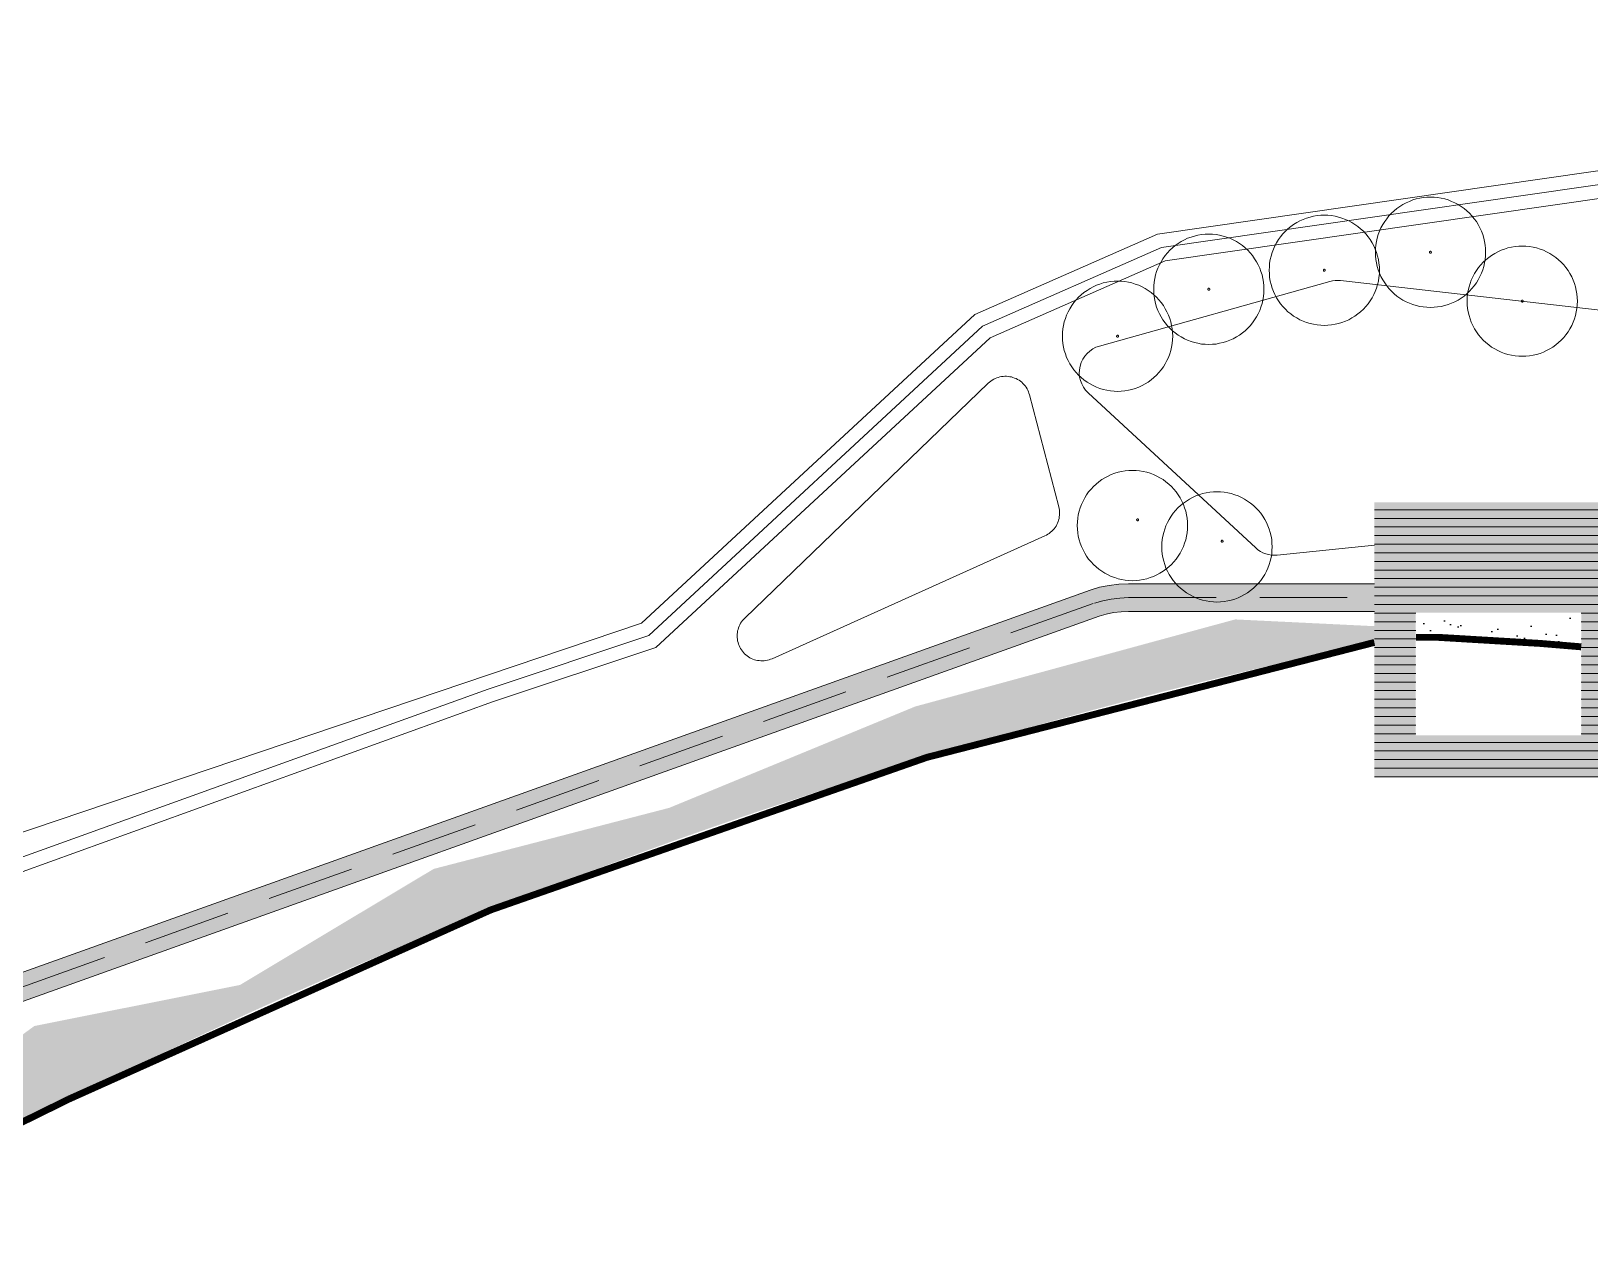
# Model space of a CAD drawing. Header units: inches. Extents: x 501854 to 503583, y 4345579 to 4347155.
# Drawn here: x 502193.4 to 502306.5, y 4346390.6 to 4346478.2 of the extents above; entities that cross this region are included whole.
import ezdxf

# ---------------------------------------------------------------- set-up
doc = ezdxf.new("R2010")
doc.units = ezdxf.units.IN
doc.header["$MEASUREMENT"] = 0
doc.linetypes.add('HIDDEN', pattern=[9.525, 6.35, -3.175])
for name, color, linetype, lineweight in [('cp_alberi_linea', 252, 'Continuous', 9), ('cp_canne_tratteggio', 16, 'Continuous', 0), ('cp_limite laguna_linea', 124, 'Continuous', 13), ('cp_piattaforme_tratteggio', 16, 'Continuous', 0), ('cp_pozzette_linee', 142, 'Continuous', 5), ('cp_profilo passerella_linea', 14, 'Continuous', 13), ('cp_recinzioni leggere_linea', 132, 'Continuous', 9), ('cp_retino nav', 124, 'Continuous', 13), ('cp_simboli_linea', 21, 'Continuous', 5), ('cp_vegetazione_linee', 34, 'Continuous', 5)]:
    doc.layers.add(name, color=color, linetype=linetype, lineweight=lineweight)
doc.layers.add('cp_retino_passerella', color=12, linetype='Continuous')
pattern_1 = [(64.2604, (502743.642, 4346446.89), (-1.385729, 2.538138), [0, -2.28, 0, -2.55, 0, -2.4375]), (34.2604, (502743.642, 4346446.89), (0.464291, 4.97512), [0, -1.23, 0, -2.055, 0, -0.7875]), (354.2604, (502741.9946, 4346446.0592), (4.167091, 2.1108425), [0, -0.75, 0, -2.7, 0, -3.525]), (344.2604, (502741.9946, 4346446.059), (3.433469, 3.205822), [0, -0.375, 0, -1.77, 0, -2.025])]

msp = doc.modelspace()

# ---------------------------------------------------------------- hatches: boundary and pattern name
at = {"layer": 'cp_canne_tratteggio', "lineweight": 25}
h = msp.add_hatch(dxfattribs=at)
h.set_pattern_fill('AR-SAND', color=256, scale=1.5, angle=25)
h.set_pattern_definition(pattern_1)
h.paths.add_polyline_path([(501986.28, 4346399.1), (501992.93, 4346401.66, -0.087858), (502078.71, 4346410), (502055.18, 4346414.13), (502047.07, 4346414.13), (502025.65, 4346411.82), (502013.49, 4346410.95), (502005.1, 4346407.91), (501993.38, 4346406.18), (501985.56, 4346402.56), (501978.79, 4346403.35), (501975.8, 4346402.31), (501965.99, 4346398.9), (501964.51, 4346399.97), (501961.04, 4346399.38), (501962.48, 4346390.56), (501963.84, 4346390.74), (501967.87, 4346392.12), (501971.25, 4346393.39), (501974.53, 4346394.66), (501979.4, 4346396.56)])
h.paths.add_polyline_path([(502122.32, 4346406.6), (502113.82, 4346407.33), (502102.83, 4346410.69), (502094.78, 4346410.25), (502093.48, 4346408.39, -0.035951), (502128.19, 4346400.98, 0.258775), (502196.16, 4346400.78, -0.063887), (502290.86, 4346433.9), (502290.86, 4346435.08), (502280.76, 4346435.57), (502257.54, 4346429.25), (502239.7, 4346421.9), (502222.61, 4346417.47), (502208.55, 4346409.05), (502193.63, 4346406.07), (502190.35, 4346403.68), (502187.36, 4346401), (502176.02, 4346397.13), (502167.37, 4346396.68), (502159.46, 4346394.89), (502138.87, 4346399.28), (502134.92, 4346402.79)])
h.paths.add_polyline_path([(502082.18, 4346412.01), (502078.71, 4346410, -0.015034), (502093.48, 4346408.39)])
h.paths.add_polyline_path([(502353.44, 4346437.8), (502354.24, 4346437.9), (502354.96, 4346438.07), (502355.55, 4346438.3), (502356.56, 4346438.72), (502358.09, 4346439.32), (502361.45, 4346440.82), (502363.48, 4346441.01), (502364.46, 4346441.12), (502365.37, 4346441.35), (502367.42, 4346442.09), (502371.1, 4346442.11), (502371.63, 4346442.18), (502372.49, 4346442.44), (502374.3, 4346443.29), (502376.26, 4346443.76), (502378.31, 4346444.09), (502380.58, 4346444.45), (502380.67, 4346444.47), (502380.76, 4346444.5), (502383.67, 4346445.52), (502386.4, 4346446.7), (502394.49, 4346449.87), (502399.1, 4346451.62), (502406.16, 4346454.08), (502409.81, 4346455.27), (502413.54, 4346456.46), (502419.21, 4346458.22), (502423.49, 4346459.32), (502428.52, 4346459.42), (502430.84, 4346458.9), (502430.91, 4346458.89), (502430.99, 4346458.88), (502431.07, 4346458.88), (502431.15, 4346458.88), (502433.06, 4346459.07), (502434.57, 4346459.23), (502436.71, 4346459.15), (502440.61, 4346458.85), (502442.91, 4346458.28), (502445.46, 4346456.33), (502446.31, 4346455.58), (502447.98, 4346454.32), (502448.7, 4346453.85), (502450.59, 4346452.86), (502452.56, 4346450.76), (502453.24, 4346450.47), (502454.62, 4346450.31), (502456.63, 4346450.58), (502458.76, 4346451.03), (502461.39, 4346450.9), (502463.78, 4346450.82), (502465.98, 4346450.82), (502468.14, 4346450.74), (502472.74, 4346450.98), (502476.48, 4346451.05), (502480.67, 4346450.87), (502484.12, 4346450.11), (502484.59, 4346449.6), (502485.88, 4346449.21), (502487.58, 4346449.21), (502487.95, 4346450.25), (502482.42, 4346452.23), (502477.96, 4346453.84), (502471.71, 4346453.78), (502467.87, 4346453.9), (502462.23, 4346454.08), (502449.3, 4346457.71), (502448.04, 4346460.08), (502444.59, 4346462.58), (502438.48, 4346461.96), (502425.33, 4346461.64), (502408.57, 4346456.48), (502391.65, 4346451.16), (502384.45, 4346450.38), (502375.52, 4346446.94), (502356.38, 4346443.5), (502353.16, 4346441.46), (502348.98, 4346439.32), (502335.75, 4346437.86), (502321.54, 4346434.46), (502311.99, 4346435.12), (502308.87, 4346435.11), (502308.87, 4346433.46), (502311.87, 4346433.28), (502313.11, 4346433.17), (502317.26, 4346432.96), (502320.02, 4346432.81), (502320.09, 4346432.81), (502320.17, 4346432.81), (502320.18, 4346432.81), (502323.4, 4346433.77), (502326.92, 4346434.23), (502330.28, 4346434.16), (502330.79, 4346434.22), (502333.19, 4346434.96), (502334.98, 4346434.82), (502336.09, 4346434.85), (502337.68, 4346434.85), (502339.82, 4346435.01), (502342.6, 4346435.62), (502344.93, 4346435.85), (502347.96, 4346436.56), (502349.73, 4346437.28), (502351.93, 4346437.69)])
h.paths.add_polyline_path([(502768.19, 4346429.64), (502763.49, 4346428.05), (502757.44, 4346427.84), (502754.98, 4346427.75), (502747.2, 4346428.99), (502747.24, 4346427.58), (502750.56, 4346426.5), (502752.87, 4346426.18), (502755.64, 4346426.1), (502757.71, 4346426.26), (502759.61, 4346426.58), (502761.91, 4346426.98), (502764.06, 4346426.98), (502766.36, 4346427.06), (502768.26, 4346427.33)])
h = msp.add_hatch(dxfattribs=at)
h.set_pattern_fill('AR-SAND', color=256, scale=1.5, angle=25)
h.set_pattern_definition(pattern_1)
h.paths.add_polyline_path([(502305.87, 4346435.65), (502305.87, 4346436.06), (502293.86, 4346436.06), (502293.86, 4346435.65), (502293.86, 4346435.15), (502293.86, 4346434.65), (502293.86, 4346434.27), (502295.48, 4346434.27), (502302.87, 4346433.83), (502305.87, 4346433.58), (502305.87, 4346434.15), (502305.87, 4346434.65), (502305.87, 4346435.15)])
at = {"layer": 'cp_piattaforme_tratteggio'}
h = msp.add_hatch(dxfattribs=at)
h.set_pattern_fill('ANSI31', color=256, scale=5, angle=-225)
h.set_pattern_definition([(180, (502290.8593, 4346424.15106), (3e-16, -0.625), [])])
h.paths.add_polyline_path([(502294.58, 4346443.65), (502297.23, 4346444.06), (502290.86, 4346444.06), (502290.86, 4346443.65), (502290.86, 4346443.07)], flags=17)
h.paths.add_polyline_path([(502308.87, 4346444.06), (502297.23, 4346444.06), (502294.58, 4346443.65), (502290.86, 4346443.07), (502290.86, 4346437.15), (502308.87, 4346437.15)])
h.paths.add_polyline_path([(502308.87, 4346437.15), (502290.86, 4346437.15), (502290.86, 4346436.15), (502290.86, 4346436.15), (502290.86, 4346436.15), (502290.86, 4346424.15), (502308.87, 4346424.15)])
h.paths.add_polyline_path([(502293.86, 4346427.15), (502293.86, 4346427.65), (502293.86, 4346428.15), (502293.86, 4346428.65), (502293.86, 4346429.15), (502293.86, 4346429.65), (502293.86, 4346430.15), (502293.86, 4346430.65), (502293.86, 4346431.15), (502293.86, 4346431.65), (502293.86, 4346434.65), (502293.86, 4346435.15), (502293.86, 4346435.65), (502293.86, 4346436.06), (502305.87, 4346436.06), (502305.87, 4346435.65), (502305.87, 4346435.15), (502305.87, 4346434.65), (502305.87, 4346434.15), (502305.87, 4346427.15)], flags=16)
at = {"layer": 'cp_retino nav'}
h = msp.add_hatch(color=256, dxfattribs=at)
h.dxf.hatch_style = 1
h.paths.add_polyline_path([(502290.86, 4346444.06), (502290.86, 4346443.65), (502290.86, 4346436.15), (502290.86, 4346436.15), (502290.86, 4346436.15), (502290.86, 4346424.15), (502308.87, 4346424.15), (502308.87, 4346444.06)])
h.paths.add_polyline_path([(502305.87, 4346436.06), (502305.87, 4346435.65), (502305.87, 4346435.15), (502305.87, 4346434.65), (502305.87, 4346434.15), (502305.87, 4346427.15), (502293.86, 4346427.15), (502293.86, 4346427.65), (502293.86, 4346428.15), (502293.86, 4346428.65), (502293.86, 4346429.15), (502293.86, 4346429.65), (502293.86, 4346430.15), (502293.86, 4346430.65), (502293.86, 4346431.15), (502293.86, 4346431.65), (502293.86, 4346434.65), (502293.86, 4346435.15), (502293.86, 4346435.65), (502293.86, 4346436.06)], flags=16)
at = {"layer": 'cp_retino_passerella'}
h = msp.add_hatch(color=256, dxfattribs=at)
h.dxf.hatch_style = 1
h.paths.add_polyline_path([(502164.7, 4346399.4), (502165.22, 4346399.44), (502165.74, 4346399.49), (502166.26, 4346399.54), (502166.79, 4346399.6), (502167.31, 4346399.67), (502167.83, 4346399.74), (502168.35, 4346399.82), (502168.86, 4346399.91), (502169.38, 4346400), (502169.9, 4346400.1), (502170.41, 4346400.21), (502170.92, 4346400.32), (502171.43, 4346400.44), (502171.94, 4346400.57), (502172.45, 4346400.71), (502172.96, 4346400.85), (502173.46, 4346400.99), (502173.96, 4346401.15), (502174.46, 4346401.31), (502174.96, 4346401.48), (502175.46, 4346401.65), (502270.88, 4346435.81), (502271.4, 4346435.96), (502271.94, 4346436.06), (502272.48, 4346436.13), (502273.02, 4346436.15), (502290.86, 4346436.15), (502290.86, 4346438.15), (502273.02, 4346438.15), (502272.31, 4346438.12), (502271.61, 4346438.04), (502270.91, 4346437.9), (502270.23, 4346437.7), (502188.25, 4346408.35), (502187.62, 4346408.16), (502187, 4346407.97), (502186.37, 4346407.78), (502185.74, 4346407.6), (502185.11, 4346407.42), (502184.48, 4346407.25), (502183.85, 4346407.08), (502183.22, 4346406.92), (502182.58, 4346406.76), (502181.95, 4346406.6), (502181.31, 4346406.45), (502180.67, 4346406.31), (502180.04, 4346406.17), (502179.4, 4346406.03), (502178.76, 4346405.9), (502178.11, 4346405.78), (502177.47, 4346405.65), (502176.83, 4346405.54), (502176.18, 4346405.42), (502175.54, 4346405.32), (502174.89, 4346405.21), (502174.25, 4346405.12), (502173.6, 4346405.02), (502172.95, 4346404.93), (502172.3, 4346404.85), (502171.65, 4346404.77), (502171, 4346404.7), (502170.35, 4346404.63), (502169.7, 4346404.56), (502169.05, 4346404.5), (502168.4, 4346404.45), (502167.75, 4346404.4), (502167.1, 4346404.35), (502166.44, 4346404.31), (502165.79, 4346404.27), (502165.14, 4346404.24), (502164.48, 4346404.21), (502163.83, 4346404.19), (502163.18, 4346404.17), (502162.52, 4346404.16), (502161.87, 4346404.15), (502161.21, 4346404.15), (502160.56, 4346404.15), (502159.91, 4346404.16), (502159.25, 4346404.17), (502158.6, 4346404.19), (502157.94, 4346404.21), (502157.29, 4346404.23), (502156.64, 4346404.26), (502155.98, 4346404.3), (502155.33, 4346404.34), (502154.68, 4346404.38), (502154.03, 4346404.43), (502153.38, 4346404.49), (502152.72, 4346404.55), (502152.07, 4346404.61), (502151.42, 4346404.68), (502150.77, 4346404.75), (502150.12, 4346404.83), (502149.48, 4346404.91), (502148.83, 4346405), (502148.18, 4346405.09), (502147.53, 4346405.19), (502146.89, 4346405.29), (502146.24, 4346405.4), (502145.6, 4346405.51), (502144.95, 4346405.62), (502144.31, 4346405.74), (502143.67, 4346405.87), (502143.03, 4346406), (502142.39, 4346406.13), (502141.75, 4346406.27), (502141.11, 4346406.42), (502140.47, 4346406.56), (502139.84, 4346406.72), (502139.2, 4346406.87), (502138.57, 4346407.04), (502137.94, 4346407.2), (502137.31, 4346407.38), (502136.68, 4346407.55), (502111.56, 4346415.67), (502110.73, 4346415.93), (502109.89, 4346416.13), (502109.04, 4346416.27), (502108.17, 4346416.35), (502107.31, 4346416.38), (502038.62, 4346420.18), (502037.53, 4346420.18), (502036.45, 4346420.07), (501959.71, 4346407.45), (501960.03, 4346405.48), (502036.34, 4346418.02), (502037.64, 4346418.16), (502038.95, 4346418.16), (502107.26, 4346414.37), (502108.01, 4346414.36), (502108.75, 4346414.29), (502109.49, 4346414.17), (502110.21, 4346414), (502110.92, 4346413.78), (502149.67, 4346401.25), (502150.17, 4346401.09), (502150.67, 4346400.94), (502151.18, 4346400.79), (502151.69, 4346400.66), (502152.19, 4346400.52), (502152.7, 4346400.4), (502153.22, 4346400.28), (502153.73, 4346400.17), (502154.24, 4346400.06), (502154.76, 4346399.97), (502155.28, 4346399.87), (502155.8, 4346399.79), (502156.31, 4346399.71), (502156.83, 4346399.64), (502157.36, 4346399.58), (502157.88, 4346399.52), (502158.4, 4346399.47), (502158.92, 4346399.43), (502159.45, 4346399.39), (502159.97, 4346399.36), (502160.5, 4346399.34), (502161.02, 4346399.32), (502161.55, 4346399.31), (502162.07, 4346399.31), (502162.6, 4346399.32), (502163.12, 4346399.33), (502163.65, 4346399.35), (502164.17, 4346399.37)])

# ---------------------------------------------------------------- linework, layer by layer
at = {"layer": 'cp_alberi_linea'}
for points in [[(502298.93, 4346462.21), (502298.92, 4346462.47), (502298.9, 4346462.73), (502298.86, 4346462.99), (502298.8, 4346463.24), (502298.72, 4346463.49), (502298.63, 4346463.74), (502298.52, 4346463.98), (502298.4, 4346464.21), (502298.26, 4346464.43), (502298.11, 4346464.64), (502297.94, 4346464.85), (502297.76, 4346465.04), (502297.57, 4346465.22), (502297.37, 4346465.38), (502297.15, 4346465.53), (502296.93, 4346465.67), (502296.7, 4346465.8), (502296.46, 4346465.9), (502296.22, 4346466), (502295.97, 4346466.07), (502295.71, 4346466.13), (502295.45, 4346466.17), (502295.19, 4346466.2), (502294.93, 4346466.21), (502294.67, 4346466.2), (502294.41, 4346466.17), (502294.15, 4346466.13), (502293.9, 4346466.07), (502293.65, 4346466), (502293.4, 4346465.9), (502293.16, 4346465.8), (502292.93, 4346465.67), (502292.71, 4346465.53), (502292.5, 4346465.38), (502292.29, 4346465.22), (502292.1, 4346465.04), (502291.92, 4346464.85), (502291.76, 4346464.64), (502291.61, 4346464.43), (502291.47, 4346464.21), (502291.34, 4346463.98), (502291.24, 4346463.74), (502291.14, 4346463.49), (502291.07, 4346463.24), (502291.01, 4346462.99), (502290.97, 4346462.73), (502290.94, 4346462.47), (502290.93, 4346462.21), (502290.94, 4346461.95), (502290.97, 4346461.69), (502291.01, 4346461.43), (502291.07, 4346461.17), (502291.14, 4346460.92), (502291.24, 4346460.68), (502291.34, 4346460.44), (502291.47, 4346460.21), (502291.61, 4346459.99), (502291.76, 4346459.77), (502291.92, 4346459.57), (502292.1, 4346459.38), (502292.29, 4346459.2), (502292.5, 4346459.03), (502292.71, 4346458.88), (502292.93, 4346458.74), (502293.16, 4346458.62), (502293.4, 4346458.51), (502293.65, 4346458.42), (502293.9, 4346458.34), (502294.15, 4346458.28), (502294.41, 4346458.24), (502294.67, 4346458.22), (502294.93, 4346458.21), (502295.19, 4346458.22), (502295.45, 4346458.24), (502295.71, 4346458.28), (502295.97, 4346458.34), (502296.22, 4346458.42), (502296.46, 4346458.51), (502296.7, 4346458.62), (502296.93, 4346458.74), (502297.15, 4346458.88), (502297.37, 4346459.03), (502297.57, 4346459.2), (502297.76, 4346459.38), (502297.94, 4346459.57), (502298.11, 4346459.77), (502298.26, 4346459.99), (502298.4, 4346460.21), (502298.52, 4346460.44), (502298.63, 4346460.68), (502298.72, 4346460.92), (502298.8, 4346461.17), (502298.86, 4346461.43), (502298.9, 4346461.69), (502298.92, 4346461.95)], [(502291.23, 4346460.9), (502291.22, 4346461.16), (502291.19, 4346461.42), (502291.15, 4346461.68), (502291.09, 4346461.93), (502291.01, 4346462.19), (502290.92, 4346462.43), (502290.81, 4346462.67), (502290.69, 4346462.9), (502290.55, 4346463.12), (502290.4, 4346463.33), (502290.23, 4346463.54), (502290.06, 4346463.73), (502289.86, 4346463.91), (502289.66, 4346464.07), (502289.45, 4346464.23), (502289.23, 4346464.36), (502289, 4346464.49), (502288.76, 4346464.59), (502288.51, 4346464.69), (502288.26, 4346464.76), (502288.01, 4346464.82), (502287.75, 4346464.87), (502287.49, 4346464.89), (502287.23, 4346464.9), (502286.97, 4346464.89), (502286.7, 4346464.87), (502286.45, 4346464.82), (502286.19, 4346464.76), (502285.94, 4346464.69), (502285.7, 4346464.59), (502285.46, 4346464.49), (502285.23, 4346464.36), (502285, 4346464.23), (502284.79, 4346464.07), (502284.59, 4346463.91), (502284.4, 4346463.73), (502284.22, 4346463.54), (502284.05, 4346463.33), (502283.9, 4346463.12), (502283.76, 4346462.9), (502283.64, 4346462.67), (502283.53, 4346462.43), (502283.44, 4346462.19), (502283.36, 4346461.93), (502283.3, 4346461.68), (502283.26, 4346461.42), (502283.24, 4346461.16), (502283.23, 4346460.9), (502283.24, 4346460.64), (502283.26, 4346460.38), (502283.3, 4346460.12), (502283.36, 4346459.86), (502283.44, 4346459.61), (502283.53, 4346459.37), (502283.64, 4346459.13), (502283.76, 4346458.9), (502283.9, 4346458.68), (502284.05, 4346458.46), (502284.22, 4346458.26), (502284.4, 4346458.07), (502284.59, 4346457.89), (502284.79, 4346457.73), (502285, 4346457.57), (502285.23, 4346457.44), (502285.46, 4346457.31), (502285.7, 4346457.2), (502285.94, 4346457.11), (502286.19, 4346457.04), (502286.45, 4346456.98), (502286.7, 4346456.93), (502286.97, 4346456.91), (502287.23, 4346456.9), (502287.49, 4346456.91), (502287.75, 4346456.93), (502288.01, 4346456.98), (502288.26, 4346457.04), (502288.51, 4346457.11), (502288.76, 4346457.2), (502289, 4346457.31), (502289.23, 4346457.44), (502289.45, 4346457.57), (502289.66, 4346457.73), (502289.86, 4346457.89), (502290.06, 4346458.07), (502290.23, 4346458.26), (502290.4, 4346458.46), (502290.55, 4346458.68), (502290.69, 4346458.9), (502290.81, 4346459.13), (502290.92, 4346459.37), (502291.01, 4346459.61), (502291.09, 4346459.86), (502291.15, 4346460.12), (502291.19, 4346460.38), (502291.22, 4346460.64)], [(502282.85, 4346459.52), (502282.84, 4346459.78), (502282.81, 4346460.04), (502282.77, 4346460.3), (502282.71, 4346460.56), (502282.63, 4346460.81), (502282.54, 4346461.05), (502282.43, 4346461.29), (502282.31, 4346461.52), (502282.17, 4346461.74), (502282.02, 4346461.96), (502281.85, 4346462.16), (502281.67, 4346462.35), (502281.48, 4346462.53), (502281.28, 4346462.69), (502281.07, 4346462.85), (502280.85, 4346462.98), (502280.61, 4346463.11), (502280.38, 4346463.22), (502280.13, 4346463.31), (502279.88, 4346463.38), (502279.63, 4346463.44), (502279.37, 4346463.49), (502279.11, 4346463.51), (502278.85, 4346463.52), (502278.58, 4346463.51), (502278.32, 4346463.49), (502278.06, 4346463.44), (502277.81, 4346463.38), (502277.56, 4346463.31), (502277.31, 4346463.22), (502277.08, 4346463.11), (502276.85, 4346462.98), (502276.62, 4346462.85), (502276.41, 4346462.69), (502276.21, 4346462.53), (502276.02, 4346462.35), (502275.84, 4346462.16), (502275.67, 4346461.96), (502275.52, 4346461.74), (502275.38, 4346461.52), (502275.26, 4346461.29), (502275.15, 4346461.05), (502275.06, 4346460.81), (502274.98, 4346460.56), (502274.92, 4346460.3), (502274.88, 4346460.04), (502274.85, 4346459.78), (502274.85, 4346459.52), (502274.85, 4346459.26), (502274.88, 4346459), (502274.92, 4346458.74), (502274.98, 4346458.49), (502275.06, 4346458.23), (502275.15, 4346457.99), (502275.26, 4346457.75), (502275.38, 4346457.52), (502275.52, 4346457.3), (502275.67, 4346457.09), (502275.84, 4346456.88), (502276.02, 4346456.69), (502276.21, 4346456.51), (502276.41, 4346456.35), (502276.62, 4346456.19), (502276.85, 4346456.06), (502277.08, 4346455.93), (502277.31, 4346455.82), (502277.56, 4346455.73), (502277.81, 4346455.66), (502278.06, 4346455.6), (502278.32, 4346455.55), (502278.58, 4346455.53), (502278.85, 4346455.52), (502279.11, 4346455.53), (502279.37, 4346455.55), (502279.63, 4346455.6), (502279.88, 4346455.66), (502280.13, 4346455.73), (502280.38, 4346455.82), (502280.61, 4346455.93), (502280.85, 4346456.06), (502281.07, 4346456.19), (502281.28, 4346456.35), (502281.48, 4346456.51), (502281.67, 4346456.69), (502281.85, 4346456.88), (502282.02, 4346457.09), (502282.17, 4346457.3), (502282.31, 4346457.52), (502282.43, 4346457.75), (502282.54, 4346457.99), (502282.63, 4346458.23), (502282.71, 4346458.49), (502282.77, 4346458.74), (502282.81, 4346459), (502282.84, 4346459.26)], [(502295, 4346462.21), (502295, 4346462.21), (502295, 4346462.22), (502295, 4346462.22), (502295, 4346462.23), (502295, 4346462.23), (502295, 4346462.23), (502294.99, 4346462.24), (502294.99, 4346462.24), (502294.99, 4346462.25), (502294.99, 4346462.25), (502294.98, 4346462.25), (502294.98, 4346462.26), (502294.98, 4346462.26), (502294.97, 4346462.26), (502294.97, 4346462.27), (502294.97, 4346462.27), (502294.96, 4346462.27), (502294.96, 4346462.27), (502294.95, 4346462.27), (502294.95, 4346462.28), (502294.95, 4346462.28), (502294.94, 4346462.28), (502294.94, 4346462.28), (502294.93, 4346462.28), (502294.93, 4346462.28), (502294.92, 4346462.28), (502294.92, 4346462.28), (502294.91, 4346462.28), (502294.91, 4346462.27), (502294.91, 4346462.27), (502294.9, 4346462.27), (502294.9, 4346462.27), (502294.89, 4346462.27), (502294.89, 4346462.26), (502294.89, 4346462.26), (502294.88, 4346462.26), (502294.88, 4346462.25), (502294.88, 4346462.25), (502294.87, 4346462.25), (502294.87, 4346462.24), (502294.87, 4346462.24), (502294.87, 4346462.23), (502294.87, 4346462.23), (502294.86, 4346462.23), (502294.86, 4346462.22), (502294.86, 4346462.22), (502294.86, 4346462.21), (502294.86, 4346462.21), (502294.86, 4346462.2), (502294.86, 4346462.2), (502294.86, 4346462.19), (502294.86, 4346462.19), (502294.87, 4346462.19), (502294.87, 4346462.18), (502294.87, 4346462.18), (502294.87, 4346462.17), (502294.87, 4346462.17), (502294.88, 4346462.17), (502294.88, 4346462.16), (502294.88, 4346462.16), (502294.89, 4346462.16), (502294.89, 4346462.15), (502294.89, 4346462.15), (502294.9, 4346462.15), (502294.9, 4346462.14), (502294.91, 4346462.14), (502294.91, 4346462.14), (502294.91, 4346462.14), (502294.92, 4346462.14), (502294.92, 4346462.14), (502294.93, 4346462.14), (502294.93, 4346462.14), (502294.94, 4346462.14), (502294.94, 4346462.14), (502294.95, 4346462.14), (502294.95, 4346462.14), (502294.95, 4346462.14), (502294.96, 4346462.14), (502294.96, 4346462.14), (502294.97, 4346462.15), (502294.97, 4346462.15), (502294.97, 4346462.15), (502294.98, 4346462.16), (502294.98, 4346462.16), (502294.98, 4346462.16), (502294.99, 4346462.17), (502294.99, 4346462.17), (502294.99, 4346462.17), (502294.99, 4346462.18), (502295, 4346462.18), (502295, 4346462.19), (502295, 4346462.19), (502295, 4346462.19), (502295, 4346462.2), (502295, 4346462.2)], [(502305.59, 4346458.66), (502305.58, 4346458.92), (502305.56, 4346459.18), (502305.51, 4346459.44), (502305.45, 4346459.69), (502305.38, 4346459.94), (502305.29, 4346460.19), (502305.18, 4346460.43), (502305.05, 4346460.66), (502304.92, 4346460.88), (502304.76, 4346461.09), (502304.6, 4346461.29), (502304.42, 4346461.48), (502304.23, 4346461.66), (502304.03, 4346461.83), (502303.81, 4346461.98), (502303.59, 4346462.12), (502303.36, 4346462.24), (502303.12, 4346462.35), (502302.88, 4346462.44), (502302.63, 4346462.52), (502302.37, 4346462.58), (502302.11, 4346462.62), (502301.85, 4346462.65), (502301.59, 4346462.66), (502301.33, 4346462.65), (502301.07, 4346462.62), (502300.81, 4346462.58), (502300.55, 4346462.52), (502300.3, 4346462.44), (502300.06, 4346462.35), (502299.82, 4346462.24), (502299.59, 4346462.12), (502299.37, 4346461.98), (502299.16, 4346461.83), (502298.95, 4346461.66), (502298.76, 4346461.48), (502298.58, 4346461.29), (502298.42, 4346461.09), (502298.26, 4346460.88), (502298.13, 4346460.66), (502298, 4346460.43), (502297.89, 4346460.19), (502297.8, 4346459.94), (502297.73, 4346459.69), (502297.67, 4346459.44), (502297.62, 4346459.18), (502297.6, 4346458.92), (502297.59, 4346458.66), (502297.6, 4346458.39), (502297.62, 4346458.13), (502297.67, 4346457.88), (502297.73, 4346457.62), (502297.8, 4346457.37), (502297.89, 4346457.13), (502298, 4346456.89), (502298.13, 4346456.66), (502298.26, 4346456.43), (502298.42, 4346456.22), (502298.58, 4346456.02), (502298.76, 4346455.83), (502298.95, 4346455.65), (502299.16, 4346455.48), (502299.37, 4346455.33), (502299.59, 4346455.19), (502299.82, 4346455.07), (502300.06, 4346454.96), (502300.3, 4346454.87), (502300.55, 4346454.79), (502300.81, 4346454.73), (502301.07, 4346454.69), (502301.33, 4346454.67), (502301.59, 4346454.66), (502301.85, 4346454.67), (502302.11, 4346454.69), (502302.37, 4346454.73), (502302.63, 4346454.79), (502302.88, 4346454.87), (502303.12, 4346454.96), (502303.36, 4346455.07), (502303.59, 4346455.19), (502303.81, 4346455.33), (502304.03, 4346455.48), (502304.23, 4346455.65), (502304.42, 4346455.83), (502304.6, 4346456.02), (502304.76, 4346456.22), (502304.92, 4346456.43), (502305.05, 4346456.66), (502305.18, 4346456.89), (502305.29, 4346457.13), (502305.38, 4346457.37), (502305.45, 4346457.62), (502305.51, 4346457.88), (502305.56, 4346458.13), (502305.58, 4346458.39)], [(502276.23, 4346456.11), (502276.22, 4346456.38), (502276.19, 4346456.64), (502276.15, 4346456.9), (502276.09, 4346457.15), (502276.02, 4346457.4), (502275.92, 4346457.65), (502275.81, 4346457.88), (502275.69, 4346458.11), (502275.55, 4346458.34), (502275.4, 4346458.55), (502275.23, 4346458.75), (502275.06, 4346458.94), (502274.86, 4346459.12), (502274.66, 4346459.29), (502274.45, 4346459.44), (502274.23, 4346459.58), (502274, 4346459.7), (502273.76, 4346459.81), (502273.51, 4346459.9), (502273.26, 4346459.98), (502273.01, 4346460.04), (502272.75, 4346460.08), (502272.49, 4346460.11), (502272.23, 4346460.11), (502271.97, 4346460.11), (502271.71, 4346460.08), (502271.45, 4346460.04), (502271.19, 4346459.98), (502270.94, 4346459.9), (502270.7, 4346459.81), (502270.46, 4346459.7), (502270.23, 4346459.58), (502270.01, 4346459.44), (502269.79, 4346459.29), (502269.59, 4346459.12), (502269.4, 4346458.94), (502269.22, 4346458.75), (502269.05, 4346458.55), (502268.9, 4346458.34), (502268.76, 4346458.11), (502268.64, 4346457.88), (502268.53, 4346457.65), (502268.44, 4346457.4), (502268.36, 4346457.15), (502268.3, 4346456.9), (502268.26, 4346456.64), (502268.24, 4346456.38), (502268.23, 4346456.11), (502268.24, 4346455.85), (502268.26, 4346455.59), (502268.3, 4346455.33), (502268.36, 4346455.08), (502268.44, 4346454.83), (502268.53, 4346454.58), (502268.64, 4346454.35), (502268.76, 4346454.11), (502268.9, 4346453.89), (502269.05, 4346453.68), (502269.22, 4346453.48), (502269.4, 4346453.29), (502269.59, 4346453.11), (502269.79, 4346452.94), (502270.01, 4346452.79), (502270.23, 4346452.65), (502270.46, 4346452.53), (502270.7, 4346452.42), (502270.94, 4346452.33), (502271.19, 4346452.25), (502271.45, 4346452.19), (502271.71, 4346452.15), (502271.97, 4346452.12), (502272.23, 4346452.11), (502272.49, 4346452.12), (502272.75, 4346452.15), (502273.01, 4346452.19), (502273.26, 4346452.25), (502273.51, 4346452.33), (502273.76, 4346452.42), (502274, 4346452.53), (502274.23, 4346452.65), (502274.45, 4346452.79), (502274.66, 4346452.94), (502274.86, 4346453.11), (502275.06, 4346453.29), (502275.23, 4346453.48), (502275.4, 4346453.68), (502275.55, 4346453.89), (502275.69, 4346454.11), (502275.81, 4346454.35), (502275.92, 4346454.58), (502276.02, 4346454.83), (502276.09, 4346455.08), (502276.15, 4346455.33), (502276.19, 4346455.59), (502276.22, 4346455.85)], [(502287.3, 4346460.9), (502287.3, 4346460.9), (502287.3, 4346460.91), (502287.3, 4346460.91), (502287.29, 4346460.92), (502287.29, 4346460.92), (502287.29, 4346460.93), (502287.29, 4346460.93), (502287.29, 4346460.93), (502287.28, 4346460.94), (502287.28, 4346460.94), (502287.28, 4346460.95), (502287.28, 4346460.95), (502287.27, 4346460.95), (502287.27, 4346460.96), (502287.27, 4346460.96), (502287.26, 4346460.96), (502287.26, 4346460.96), (502287.25, 4346460.96), (502287.25, 4346460.97), (502287.24, 4346460.97), (502287.24, 4346460.97), (502287.24, 4346460.97), (502287.23, 4346460.97), (502287.23, 4346460.97), (502287.22, 4346460.97), (502287.22, 4346460.97), (502287.21, 4346460.97), (502287.21, 4346460.97), (502287.2, 4346460.97), (502287.2, 4346460.96), (502287.2, 4346460.96), (502287.19, 4346460.96), (502287.19, 4346460.96), (502287.18, 4346460.96), (502287.18, 4346460.95), (502287.18, 4346460.95), (502287.17, 4346460.95), (502287.17, 4346460.94), (502287.17, 4346460.94), (502287.17, 4346460.93), (502287.16, 4346460.93), (502287.16, 4346460.93), (502287.16, 4346460.92), (502287.16, 4346460.92), (502287.16, 4346460.91), (502287.16, 4346460.91), (502287.16, 4346460.9), (502287.16, 4346460.9), (502287.16, 4346460.89), (502287.16, 4346460.89), (502287.16, 4346460.89), (502287.16, 4346460.88), (502287.16, 4346460.88), (502287.16, 4346460.87), (502287.16, 4346460.87), (502287.17, 4346460.86), (502287.17, 4346460.86), (502287.17, 4346460.86), (502287.17, 4346460.85), (502287.18, 4346460.85), (502287.18, 4346460.85), (502287.18, 4346460.84), (502287.19, 4346460.84), (502287.19, 4346460.84), (502287.2, 4346460.84), (502287.2, 4346460.83), (502287.2, 4346460.83), (502287.21, 4346460.83), (502287.21, 4346460.83), (502287.22, 4346460.83), (502287.22, 4346460.83), (502287.23, 4346460.83), (502287.23, 4346460.83), (502287.24, 4346460.83), (502287.24, 4346460.83), (502287.24, 4346460.83), (502287.25, 4346460.83), (502287.25, 4346460.83), (502287.26, 4346460.84), (502287.26, 4346460.84), (502287.27, 4346460.84), (502287.27, 4346460.84), (502287.27, 4346460.85), (502287.28, 4346460.85), (502287.28, 4346460.85), (502287.28, 4346460.86), (502287.28, 4346460.86), (502287.29, 4346460.86), (502287.29, 4346460.87), (502287.29, 4346460.87), (502287.29, 4346460.88), (502287.29, 4346460.88), (502287.3, 4346460.89), (502287.3, 4346460.89), (502287.3, 4346460.89)], [(502278.92, 4346459.52), (502278.92, 4346459.52), (502278.91, 4346459.53), (502278.91, 4346459.53), (502278.91, 4346459.54), (502278.91, 4346459.54), (502278.91, 4346459.55), (502278.91, 4346459.55), (502278.91, 4346459.56), (502278.9, 4346459.56), (502278.9, 4346459.56), (502278.9, 4346459.57), (502278.89, 4346459.57), (502278.89, 4346459.57), (502278.89, 4346459.58), (502278.88, 4346459.58), (502278.88, 4346459.58), (502278.88, 4346459.58), (502278.87, 4346459.59), (502278.87, 4346459.59), (502278.86, 4346459.59), (502278.86, 4346459.59), (502278.85, 4346459.59), (502278.85, 4346459.59), (502278.85, 4346459.59), (502278.84, 4346459.59), (502278.84, 4346459.59), (502278.83, 4346459.59), (502278.83, 4346459.59), (502278.82, 4346459.59), (502278.82, 4346459.59), (502278.81, 4346459.58), (502278.81, 4346459.58), (502278.81, 4346459.58), (502278.8, 4346459.58), (502278.8, 4346459.57), (502278.8, 4346459.57), (502278.79, 4346459.57), (502278.79, 4346459.56), (502278.79, 4346459.56), (502278.78, 4346459.56), (502278.78, 4346459.55), (502278.78, 4346459.55), (502278.78, 4346459.54), (502278.78, 4346459.54), (502278.78, 4346459.53), (502278.78, 4346459.53), (502278.78, 4346459.52), (502278.78, 4346459.52), (502278.78, 4346459.52), (502278.78, 4346459.51), (502278.78, 4346459.51), (502278.78, 4346459.5), (502278.78, 4346459.5), (502278.78, 4346459.49), (502278.78, 4346459.49), (502278.78, 4346459.49), (502278.79, 4346459.48), (502278.79, 4346459.48), (502278.79, 4346459.47), (502278.8, 4346459.47), (502278.8, 4346459.47), (502278.8, 4346459.46), (502278.81, 4346459.46), (502278.81, 4346459.46), (502278.81, 4346459.46), (502278.82, 4346459.46), (502278.82, 4346459.45), (502278.83, 4346459.45), (502278.83, 4346459.45), (502278.84, 4346459.45), (502278.84, 4346459.45), (502278.85, 4346459.45), (502278.85, 4346459.45), (502278.85, 4346459.45), (502278.86, 4346459.45), (502278.86, 4346459.45), (502278.87, 4346459.45), (502278.87, 4346459.46), (502278.88, 4346459.46), (502278.88, 4346459.46), (502278.88, 4346459.46), (502278.89, 4346459.46), (502278.89, 4346459.47), (502278.89, 4346459.47), (502278.9, 4346459.47), (502278.9, 4346459.48), (502278.9, 4346459.48), (502278.91, 4346459.49), (502278.91, 4346459.49), (502278.91, 4346459.49), (502278.91, 4346459.5), (502278.91, 4346459.5), (502278.91, 4346459.51), (502278.91, 4346459.51), (502278.92, 4346459.52)], [(502301.66, 4346458.66), (502301.66, 4346458.66), (502301.66, 4346458.67), (502301.66, 4346458.67), (502301.66, 4346458.67), (502301.66, 4346458.68), (502301.65, 4346458.68), (502301.65, 4346458.69), (502301.65, 4346458.69), (502301.65, 4346458.7), (502301.65, 4346458.7), (502301.64, 4346458.7), (502301.64, 4346458.71), (502301.64, 4346458.71), (502301.63, 4346458.71), (502301.63, 4346458.71), (502301.63, 4346458.72), (502301.62, 4346458.72), (502301.62, 4346458.72), (502301.61, 4346458.72), (502301.61, 4346458.72), (502301.6, 4346458.73), (502301.6, 4346458.73), (502301.59, 4346458.73), (502301.59, 4346458.73), (502301.59, 4346458.73), (502301.58, 4346458.73), (502301.58, 4346458.73), (502301.57, 4346458.72), (502301.57, 4346458.72), (502301.56, 4346458.72), (502301.56, 4346458.72), (502301.56, 4346458.72), (502301.55, 4346458.71), (502301.55, 4346458.71), (502301.54, 4346458.71), (502301.54, 4346458.71), (502301.54, 4346458.7), (502301.53, 4346458.7), (502301.53, 4346458.7), (502301.53, 4346458.69), (502301.53, 4346458.69), (502301.53, 4346458.68), (502301.52, 4346458.68), (502301.52, 4346458.67), (502301.52, 4346458.67), (502301.52, 4346458.67), (502301.52, 4346458.66), (502301.52, 4346458.66), (502301.52, 4346458.65), (502301.52, 4346458.65), (502301.52, 4346458.64), (502301.52, 4346458.64), (502301.52, 4346458.63), (502301.53, 4346458.63), (502301.53, 4346458.63), (502301.53, 4346458.62), (502301.53, 4346458.62), (502301.53, 4346458.61), (502301.54, 4346458.61), (502301.54, 4346458.61), (502301.54, 4346458.6), (502301.55, 4346458.6), (502301.55, 4346458.6), (502301.56, 4346458.6), (502301.56, 4346458.59), (502301.56, 4346458.59), (502301.57, 4346458.59), (502301.57, 4346458.59), (502301.58, 4346458.59), (502301.58, 4346458.59), (502301.59, 4346458.59), (502301.59, 4346458.59), (502301.59, 4346458.59), (502301.6, 4346458.59), (502301.6, 4346458.59), (502301.61, 4346458.59), (502301.61, 4346458.59), (502301.62, 4346458.59), (502301.62, 4346458.59), (502301.63, 4346458.6), (502301.63, 4346458.6), (502301.63, 4346458.6), (502301.64, 4346458.6), (502301.64, 4346458.61), (502301.64, 4346458.61), (502301.65, 4346458.61), (502301.65, 4346458.62), (502301.65, 4346458.62), (502301.65, 4346458.63), (502301.65, 4346458.63), (502301.66, 4346458.63), (502301.66, 4346458.64), (502301.66, 4346458.64), (502301.66, 4346458.65), (502301.66, 4346458.65)], [(502272.3, 4346456.11), (502272.3, 4346456.12), (502272.3, 4346456.12), (502272.3, 4346456.13), (502272.3, 4346456.13), (502272.29, 4346456.14), (502272.29, 4346456.14), (502272.29, 4346456.15), (502272.29, 4346456.15), (502272.29, 4346456.15), (502272.28, 4346456.16), (502272.28, 4346456.16), (502272.28, 4346456.16), (502272.27, 4346456.17), (502272.27, 4346456.17), (502272.27, 4346456.17), (502272.26, 4346456.18), (502272.26, 4346456.18), (502272.25, 4346456.18), (502272.25, 4346456.18), (502272.25, 4346456.18), (502272.24, 4346456.18), (502272.24, 4346456.18), (502272.23, 4346456.18), (502272.23, 4346456.18), (502272.22, 4346456.18), (502272.22, 4346456.18), (502272.21, 4346456.18), (502272.21, 4346456.18), (502272.2, 4346456.18), (502272.2, 4346456.18), (502272.2, 4346456.18), (502272.19, 4346456.18), (502272.19, 4346456.17), (502272.18, 4346456.17), (502272.18, 4346456.17), (502272.18, 4346456.16), (502272.17, 4346456.16), (502272.17, 4346456.16), (502272.17, 4346456.15), (502272.17, 4346456.15), (502272.16, 4346456.15), (502272.16, 4346456.14), (502272.16, 4346456.14), (502272.16, 4346456.13), (502272.16, 4346456.13), (502272.16, 4346456.12), (502272.16, 4346456.12), (502272.16, 4346456.11), (502272.16, 4346456.11), (502272.16, 4346456.11), (502272.16, 4346456.1), (502272.16, 4346456.1), (502272.16, 4346456.09), (502272.16, 4346456.09), (502272.16, 4346456.08), (502272.17, 4346456.08), (502272.17, 4346456.08), (502272.17, 4346456.07), (502272.17, 4346456.07), (502272.18, 4346456.07), (502272.18, 4346456.06), (502272.18, 4346456.06), (502272.19, 4346456.06), (502272.19, 4346456.05), (502272.2, 4346456.05), (502272.2, 4346456.05), (502272.2, 4346456.05), (502272.21, 4346456.05), (502272.21, 4346456.05), (502272.22, 4346456.05), (502272.22, 4346456.04), (502272.23, 4346456.04), (502272.23, 4346456.04), (502272.24, 4346456.05), (502272.24, 4346456.05), (502272.25, 4346456.05), (502272.25, 4346456.05), (502272.25, 4346456.05), (502272.26, 4346456.05), (502272.26, 4346456.05), (502272.27, 4346456.06), (502272.27, 4346456.06), (502272.27, 4346456.06), (502272.28, 4346456.07), (502272.28, 4346456.07), (502272.28, 4346456.07), (502272.29, 4346456.08), (502272.29, 4346456.08), (502272.29, 4346456.08), (502272.29, 4346456.09), (502272.29, 4346456.09), (502272.3, 4346456.1), (502272.3, 4346456.1), (502272.3, 4346456.11), (502272.3, 4346456.11)], [(502277.3, 4346442.38), (502277.3, 4346442.65), (502277.27, 4346442.91), (502277.23, 4346443.16), (502277.17, 4346443.42), (502277.09, 4346443.67), (502277, 4346443.91), (502276.89, 4346444.15), (502276.77, 4346444.38), (502276.63, 4346444.61), (502276.48, 4346444.82), (502276.31, 4346445.02), (502276.13, 4346445.21), (502275.94, 4346445.39), (502275.74, 4346445.56), (502275.53, 4346445.71), (502275.3, 4346445.85), (502275.07, 4346445.97), (502274.84, 4346446.08), (502274.59, 4346446.17), (502274.34, 4346446.25), (502274.08, 4346446.31), (502273.83, 4346446.35), (502273.57, 4346446.38), (502273.3, 4346446.38), (502273.04, 4346446.38), (502272.78, 4346446.35), (502272.52, 4346446.31), (502272.27, 4346446.25), (502272.02, 4346446.17), (502271.77, 4346446.08), (502271.54, 4346445.97), (502271.3, 4346445.85), (502271.08, 4346445.71), (502270.87, 4346445.56), (502270.67, 4346445.39), (502270.48, 4346445.21), (502270.3, 4346445.02), (502270.13, 4346444.82), (502269.98, 4346444.61), (502269.84, 4346444.38), (502269.72, 4346444.15), (502269.61, 4346443.91), (502269.52, 4346443.67), (502269.44, 4346443.42), (502269.38, 4346443.16), (502269.34, 4346442.91), (502269.31, 4346442.65), (502269.3, 4346442.38), (502269.31, 4346442.12), (502269.34, 4346441.86), (502269.38, 4346441.6), (502269.44, 4346441.35), (502269.52, 4346441.1), (502269.61, 4346440.85), (502269.72, 4346440.61), (502269.84, 4346440.38), (502269.98, 4346440.16), (502270.13, 4346439.95), (502270.3, 4346439.75), (502270.48, 4346439.56), (502270.67, 4346439.38), (502270.87, 4346439.21), (502271.08, 4346439.06), (502271.3, 4346438.92), (502271.54, 4346438.8), (502271.77, 4346438.69), (502272.02, 4346438.6), (502272.27, 4346438.52), (502272.52, 4346438.46), (502272.78, 4346438.42), (502273.04, 4346438.39), (502273.3, 4346438.38), (502273.57, 4346438.39), (502273.83, 4346438.42), (502274.08, 4346438.46), (502274.34, 4346438.52), (502274.59, 4346438.6), (502274.84, 4346438.69), (502275.07, 4346438.8), (502275.3, 4346438.92), (502275.53, 4346439.06), (502275.74, 4346439.21), (502275.94, 4346439.38), (502276.13, 4346439.56), (502276.31, 4346439.75), (502276.48, 4346439.95), (502276.63, 4346440.16), (502276.77, 4346440.38), (502276.89, 4346440.61), (502277, 4346440.85), (502277.09, 4346441.1), (502277.17, 4346441.35), (502277.23, 4346441.6), (502277.27, 4346441.86), (502277.3, 4346442.12)], [(502283.44, 4346440.83), (502283.43, 4346441.1), (502283.41, 4346441.36), (502283.36, 4346441.61), (502283.3, 4346441.87), (502283.23, 4346442.12), (502283.14, 4346442.36), (502283.03, 4346442.6), (502282.9, 4346442.83), (502282.77, 4346443.06), (502282.61, 4346443.27), (502282.45, 4346443.47), (502282.27, 4346443.66), (502282.08, 4346443.84), (502281.87, 4346444.01), (502281.66, 4346444.16), (502281.44, 4346444.3), (502281.21, 4346444.42), (502280.97, 4346444.53), (502280.73, 4346444.62), (502280.48, 4346444.7), (502280.22, 4346444.76), (502279.96, 4346444.8), (502279.7, 4346444.83), (502279.44, 4346444.83), (502279.18, 4346444.83), (502278.92, 4346444.8), (502278.66, 4346444.76), (502278.4, 4346444.7), (502278.15, 4346444.62), (502277.91, 4346444.53), (502277.67, 4346444.42), (502277.44, 4346444.3), (502277.22, 4346444.16), (502277, 4346444.01), (502276.8, 4346443.84), (502276.61, 4346443.66), (502276.43, 4346443.47), (502276.27, 4346443.27), (502276.11, 4346443.06), (502275.98, 4346442.83), (502275.85, 4346442.6), (502275.74, 4346442.36), (502275.65, 4346442.12), (502275.58, 4346441.87), (502275.52, 4346441.61), (502275.47, 4346441.36), (502275.45, 4346441.1), (502275.44, 4346440.83), (502275.45, 4346440.57), (502275.47, 4346440.31), (502275.52, 4346440.05), (502275.58, 4346439.8), (502275.65, 4346439.55), (502275.74, 4346439.3), (502275.85, 4346439.06), (502275.98, 4346438.83), (502276.11, 4346438.61), (502276.27, 4346438.4), (502276.43, 4346438.2), (502276.61, 4346438.01), (502276.8, 4346437.83), (502277, 4346437.66), (502277.22, 4346437.51), (502277.44, 4346437.37), (502277.67, 4346437.25), (502277.91, 4346437.14), (502278.15, 4346437.05), (502278.4, 4346436.97), (502278.66, 4346436.91), (502278.92, 4346436.87), (502279.18, 4346436.84), (502279.44, 4346436.83), (502279.7, 4346436.84), (502279.96, 4346436.87), (502280.22, 4346436.91), (502280.48, 4346436.97), (502280.73, 4346437.05), (502280.97, 4346437.14), (502281.21, 4346437.25), (502281.44, 4346437.37), (502281.66, 4346437.51), (502281.87, 4346437.66), (502282.08, 4346437.83), (502282.27, 4346438.01), (502282.45, 4346438.2), (502282.61, 4346438.4), (502282.77, 4346438.61), (502282.9, 4346438.83), (502283.03, 4346439.06), (502283.14, 4346439.3), (502283.23, 4346439.55), (502283.3, 4346439.8), (502283.36, 4346440.05), (502283.41, 4346440.31), (502283.43, 4346440.57)], [(502273.75, 4346442.8), (502273.75, 4346442.8), (502273.75, 4346442.8), (502273.75, 4346442.81), (502273.75, 4346442.81), (502273.75, 4346442.82), (502273.74, 4346442.82), (502273.74, 4346442.83), (502273.74, 4346442.83), (502273.74, 4346442.83), (502273.73, 4346442.84), (502273.73, 4346442.84), (502273.73, 4346442.84), (502273.72, 4346442.85), (502273.72, 4346442.85), (502273.72, 4346442.85), (502273.71, 4346442.86), (502273.71, 4346442.86), (502273.71, 4346442.86), (502273.7, 4346442.86), (502273.7, 4346442.86), (502273.69, 4346442.86), (502273.69, 4346442.86), (502273.68, 4346442.87), (502273.68, 4346442.87), (502273.67, 4346442.87), (502273.67, 4346442.86), (502273.66, 4346442.86), (502273.66, 4346442.86), (502273.66, 4346442.86), (502273.65, 4346442.86), (502273.65, 4346442.86), (502273.64, 4346442.86), (502273.64, 4346442.85), (502273.64, 4346442.85), (502273.63, 4346442.85), (502273.63, 4346442.84), (502273.63, 4346442.84), (502273.62, 4346442.84), (502273.62, 4346442.83), (502273.62, 4346442.83), (502273.62, 4346442.83), (502273.61, 4346442.82), (502273.61, 4346442.82), (502273.61, 4346442.81), (502273.61, 4346442.81), (502273.61, 4346442.8), (502273.61, 4346442.8), (502273.61, 4346442.8), (502273.61, 4346442.79), (502273.61, 4346442.79), (502273.61, 4346442.78), (502273.61, 4346442.78), (502273.61, 4346442.77), (502273.61, 4346442.77), (502273.62, 4346442.76), (502273.62, 4346442.76), (502273.62, 4346442.76), (502273.62, 4346442.75), (502273.63, 4346442.75), (502273.63, 4346442.75), (502273.63, 4346442.74), (502273.64, 4346442.74), (502273.64, 4346442.74), (502273.64, 4346442.73), (502273.65, 4346442.73), (502273.65, 4346442.73), (502273.66, 4346442.73), (502273.66, 4346442.73), (502273.66, 4346442.73), (502273.67, 4346442.73), (502273.67, 4346442.73), (502273.68, 4346442.73), (502273.68, 4346442.73), (502273.69, 4346442.73), (502273.69, 4346442.73), (502273.7, 4346442.73), (502273.7, 4346442.73), (502273.71, 4346442.73), (502273.71, 4346442.73), (502273.71, 4346442.73), (502273.72, 4346442.74), (502273.72, 4346442.74), (502273.72, 4346442.74), (502273.73, 4346442.75), (502273.73, 4346442.75), (502273.73, 4346442.75), (502273.74, 4346442.76), (502273.74, 4346442.76), (502273.74, 4346442.76), (502273.74, 4346442.77), (502273.75, 4346442.77), (502273.75, 4346442.78), (502273.75, 4346442.78), (502273.75, 4346442.79), (502273.75, 4346442.79)], [(502279.88, 4346441.25), (502279.88, 4346441.25), (502279.88, 4346441.25), (502279.88, 4346441.26), (502279.88, 4346441.26), (502279.88, 4346441.27), (502279.88, 4346441.27), (502279.88, 4346441.28), (502279.87, 4346441.28), (502279.87, 4346441.28), (502279.87, 4346441.29), (502279.87, 4346441.29), (502279.86, 4346441.29), (502279.86, 4346441.3), (502279.86, 4346441.3), (502279.85, 4346441.3), (502279.85, 4346441.31), (502279.84, 4346441.31), (502279.84, 4346441.31), (502279.84, 4346441.31), (502279.83, 4346441.31), (502279.83, 4346441.31), (502279.82, 4346441.31), (502279.82, 4346441.32), (502279.81, 4346441.32), (502279.81, 4346441.32), (502279.8, 4346441.31), (502279.8, 4346441.31), (502279.8, 4346441.31), (502279.79, 4346441.31), (502279.79, 4346441.31), (502279.78, 4346441.31), (502279.78, 4346441.31), (502279.77, 4346441.3), (502279.77, 4346441.3), (502279.77, 4346441.3), (502279.76, 4346441.29), (502279.76, 4346441.29), (502279.76, 4346441.29), (502279.76, 4346441.28), (502279.75, 4346441.28), (502279.75, 4346441.28), (502279.75, 4346441.27), (502279.75, 4346441.27), (502279.75, 4346441.26), (502279.75, 4346441.26), (502279.74, 4346441.25), (502279.74, 4346441.25), (502279.74, 4346441.25), (502279.74, 4346441.24), (502279.74, 4346441.24), (502279.75, 4346441.23), (502279.75, 4346441.23), (502279.75, 4346441.22), (502279.75, 4346441.22), (502279.75, 4346441.21), (502279.75, 4346441.21), (502279.76, 4346441.21), (502279.76, 4346441.2), (502279.76, 4346441.2), (502279.76, 4346441.2), (502279.77, 4346441.19), (502279.77, 4346441.19), (502279.77, 4346441.19), (502279.78, 4346441.18), (502279.78, 4346441.18), (502279.79, 4346441.18), (502279.79, 4346441.18), (502279.8, 4346441.18), (502279.8, 4346441.18), (502279.8, 4346441.18), (502279.81, 4346441.18), (502279.81, 4346441.18), (502279.82, 4346441.18), (502279.82, 4346441.18), (502279.83, 4346441.18), (502279.83, 4346441.18), (502279.84, 4346441.18), (502279.84, 4346441.18), (502279.84, 4346441.18), (502279.85, 4346441.18), (502279.85, 4346441.19), (502279.86, 4346441.19), (502279.86, 4346441.19), (502279.86, 4346441.2), (502279.87, 4346441.2), (502279.87, 4346441.2), (502279.87, 4346441.21), (502279.87, 4346441.21), (502279.88, 4346441.21), (502279.88, 4346441.22), (502279.88, 4346441.22), (502279.88, 4346441.23), (502279.88, 4346441.23), (502279.88, 4346441.24), (502279.88, 4346441.24)]]:
    msp.add_lwpolyline(points, close=True, dxfattribs=at)
at = {"layer": 'cp_limite laguna_linea', "lineweight": 18, "const_width": 0.5}
msp.add_lwpolyline([(502290.86, 4346433.9, 0.063887), (502196.16, 4346400.78, -0.258775), (502128.19, 4346400.98, 0.137935), (501994.39, 4346402.06)], format="xyb", dxfattribs=at)
msp.add_lwpolyline([(502293.87, 4346434.27), (502295.48, 4346434.27), (502302.87, 4346433.83), (502305.87, 4346433.58)], dxfattribs=at)
at = {"layer": 'cp_pozzette_linee'}
msp.add_lwpolyline([(502308.87, 4346442.8), (502310.38, 4346442.95, 0.423455), (502312.16, 4346445.21), (502310.7, 4346456.09, 0.343578), (502308.94, 4346457.81), (502288.4, 4346460.15, 0.097075), (502287.64, 4346460.09), (502270.91, 4346455.4, 0.586311), (502270.09, 4346452.01), (502282.25, 4346440.76, 0.215473), (502283.81, 4346440.23), (502290.86, 4346440.96)], format="xyb", dxfattribs=at)
msp.add_lwpolyline([(502262.85, 4346452.71), (502262.94, 4346452.79), (502263.03, 4346452.86), (502263.13, 4346452.93), (502263.24, 4346452.99), (502263.34, 4346453.04), (502263.46, 4346453.09), (502263.57, 4346453.13), (502263.69, 4346453.16), (502263.81, 4346453.19), (502263.93, 4346453.2), (502264.05, 4346453.21), (502264.17, 4346453.21), (502264.29, 4346453.2), (502264.41, 4346453.18), (502264.53, 4346453.16), (502264.64, 4346453.13), (502264.76, 4346453.08), (502264.87, 4346453.04), (502264.97, 4346452.98), (502265.08, 4346452.92), (502265.18, 4346452.85), (502265.27, 4346452.77), (502265.36, 4346452.69), (502265.44, 4346452.6), (502265.52, 4346452.51), (502265.59, 4346452.41), (502265.66, 4346452.31), (502265.71, 4346452.2), (502265.76, 4346452.09), (502265.8, 4346451.98), (502265.84, 4346451.86), (502267.96, 4346443.73), (502267.99, 4346443.61), (502268.01, 4346443.49), (502268.02, 4346443.37), (502268.02, 4346443.25), (502268.01, 4346443.13), (502268, 4346443.01), (502267.98, 4346442.9), (502267.95, 4346442.78), (502267.91, 4346442.67), (502267.87, 4346442.55), (502267.82, 4346442.45), (502267.76, 4346442.34), (502267.69, 4346442.24), (502267.62, 4346442.14), (502267.54, 4346442.05), (502267.46, 4346441.97), (502267.37, 4346441.89), (502267.27, 4346441.81), (502267.17, 4346441.75), (502267.07, 4346441.69), (502266.96, 4346441.63), (502247.16, 4346432.72), (502247.05, 4346432.68), (502246.94, 4346432.64), (502246.82, 4346432.61), (502246.71, 4346432.59), (502246.59, 4346432.57), (502246.47, 4346432.57), (502246.35, 4346432.57), (502246.23, 4346432.58), (502246.11, 4346432.59), (502245.99, 4346432.62), (502245.88, 4346432.65), (502245.76, 4346432.69), (502245.65, 4346432.74), (502245.55, 4346432.79), (502245.44, 4346432.86), (502245.35, 4346432.92), (502245.25, 4346433), (502245.16, 4346433.08), (502245.08, 4346433.17), (502245.01, 4346433.26), (502244.93, 4346433.36), (502244.87, 4346433.46), (502244.81, 4346433.56), (502244.76, 4346433.67), (502244.72, 4346433.78), (502244.69, 4346433.9), (502244.66, 4346434.02), (502244.64, 4346434.13), (502244.63, 4346434.25), (502244.63, 4346434.37), (502244.63, 4346434.49), (502244.64, 4346434.61), (502244.66, 4346434.73), (502244.69, 4346434.85), (502244.73, 4346434.96), (502244.77, 4346435.07), (502244.82, 4346435.18), (502244.88, 4346435.29), (502244.94, 4346435.39), (502245.01, 4346435.48), (502245.09, 4346435.57), (502245.18, 4346435.66)], close=True, dxfattribs=at)
at = {"layer": 'cp_profilo passerella_linea'}
for points in [[(502188.25, 4346408.35), (502270.23, 4346437.7), (502270.91, 4346437.9), (502271.61, 4346438.04), (502272.31, 4346438.12), (502273.02, 4346438.15), (502290.86, 4346438.15)], [(502290.86, 4346436.15), (502273.02, 4346436.15), (502272.48, 4346436.13), (502271.94, 4346436.06), (502271.4, 4346435.96), (502270.88, 4346435.81), (502175.46, 4346401.65)]]:
    msp.add_lwpolyline(points, dxfattribs=at)
at = {"layer": 'cp_recinzioni leggere_linea'}
msp.add_lwpolyline([(501924.33, 4346396.58), (501923.1, 4346408.79), (501922.53, 4346413.76), (501955.57, 4346417.89), (502036.67, 4346430.21), (502107.59, 4346426.28), (502109.4, 4346426.19), (502111.19, 4346425.96), (502112.96, 4346425.58), (502114.7, 4346425.06), (502149.43, 4346413.83), (502178.73, 4346415.39), (502237.69, 4346435.29), (502261.87, 4346457.7), (502275.13, 4346463.53), (502317.32, 4346469.59), (502377.59, 4346478.24)], dxfattribs=at)
at = {"layer": 'cp_simboli_linea', "linetype": 'HIDDEN'}
msp.add_lwpolyline([(502174.8, 4346402.48), (502270.55, 4346436.76), (502271.16, 4346436.93), (502271.77, 4346437.05), (502272.4, 4346437.12), (502273.02, 4346437.15), (502290.86, 4346437.15)], dxfattribs=at)
at = {"layer": 'cp_vegetazione_linee'}
for points in [[(502188.35, 4346416.74), (502226.55, 4346430.52), (502238.21, 4346434.41), (502262.42, 4346456.85), (502275.41, 4346462.56), (502317.47, 4346468.6)], [(502188.71, 4346415.81), (502226.87, 4346429.58), (502238.73, 4346433.53), (502262.98, 4346456), (502275.69, 4346461.58), (502317.61, 4346467.61)]]:
    msp.add_lwpolyline(points, dxfattribs=at)

doc.saveas('drawing.dxf')
